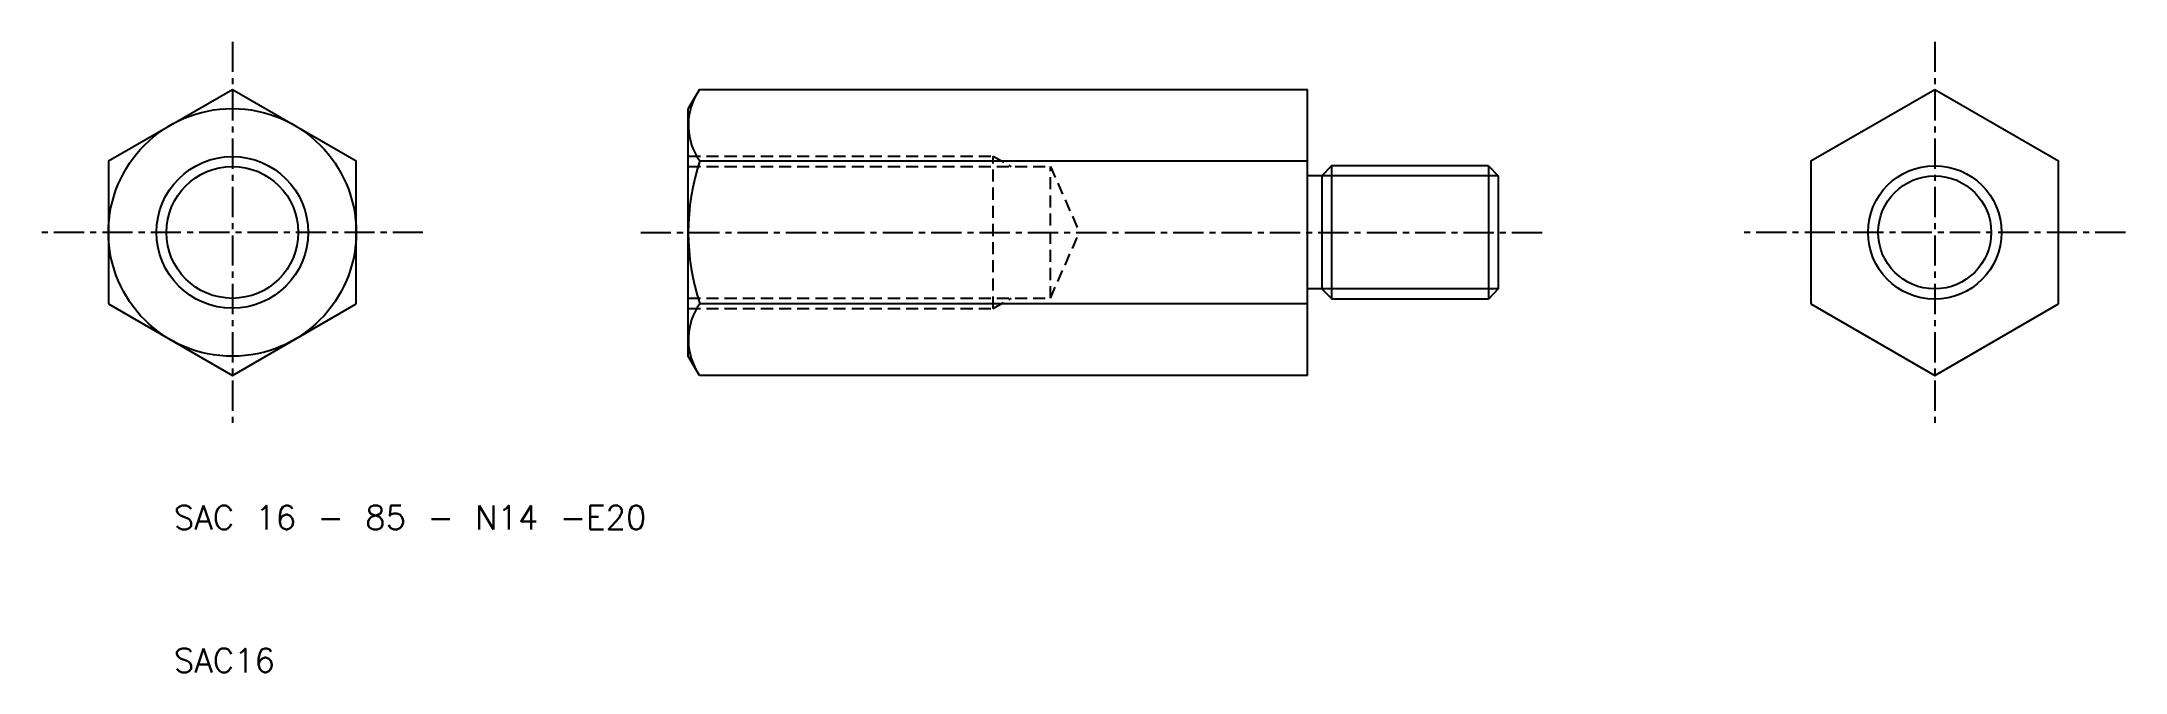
# Model space of a CAD drawing. Extents: x 50 to 268, y 48 to 114.
import ezdxf

# ---------------------------------------------------------------- set-up
doc = ezdxf.new("R2010")
doc.units = 0
doc.header["$LTSCALE"] = 0.1
doc.linetypes.add('CENTER', pattern=[50.8, 31.75, -6.35, 6.35, -6.35])
doc.linetypes.add('DASHED', pattern=[19.05, 12.7, -6.35])
doc.layers.get('0').update_dxf_attribs({"linetype": 'CONTINUOUS'})
doc.layers.add('CENTER', color=1, linetype='CONTINUOUS')
doc.styles.get("Standard").update_dxf_attribs({"font": 'txt.shx', "bigfont": 'bigfont.shx'})

msp = doc.modelspace()

# ---------------------------------------------------------------- linework, layer by layer
at = {"linetype": 'CONTINUOUS'}
for p, q in [((56.8, 101.2), (69.8, 108.7)), ((69.8, 108.7), (82.8, 101.2)), ((118.82, 108.7), (117.66, 106.69)), ((118.82, 108.7), (182.66, 108.7)), ((235.48, 101.2), (248.48, 108.7)), ((248.48, 108.7), (261.48, 101.2)), ((117.66, 80.69), (117.66, 106.69)), ((56.8, 101.2), (56.8, 86.19)), ((82.8, 86.19), (82.8, 101.2)), ((118.85, 101.2), (182.66, 101.2)), ((235.48, 101.2), (235.48, 86.19)), ((261.48, 86.19), (261.48, 101.2)), ((56.8, 86.19), (69.8, 78.68)), ((69.8, 78.68), (82.8, 86.19)), ((182.66, 86.19), (118.85, 86.19)), ((235.48, 86.19), (248.48, 78.68)), ((248.48, 78.68), (261.48, 86.19)), ((118.82, 78.68), (117.66, 80.69)), ((182.66, 78.68), (118.82, 78.68))]:
    msp.add_line(p, q, dxfattribs=at)
for p, q in [((182.66, 78.68), (182.66, 108.7)), ((60.05, 103.08), (60.05, 103.08)), ((63.3, 104.95), (63.3, 104.95)), ((238.73, 103.08), (238.73, 103.08)), ((241.97, 104.95), (241.97, 104.95)), ((185.16, 100.69), (184.16, 99.62)), ((185.16, 100.69), (185.16, 86.69)), ((201.66, 100.69), (185.16, 100.69)), ((201.66, 100.69), (201.66, 86.69)), ((201.66, 100.69), (202.66, 99.62)), ((184.16, 99.62), (182.66, 99.62)), ((184.16, 99.62), (184.16, 87.77)), ((202.66, 99.62), (202.66, 87.77)), ((184.16, 87.77), (182.66, 87.77)), ((184.16, 87.77), (185.16, 86.77)), ((202.66, 87.77), (201.66, 86.69)), ((201.66, 86.69), (185.16, 86.69))]:
    msp.add_line(p, q)
at = {"color": 3, "linetype": 'DASHED'}
for p, q in [((117.66, 101.69), (149.66, 101.69)), ((117.66, 100.61), (155.66, 100.61)), ((149.66, 85.69), (149.66, 101.69)), ((149.66, 101.69), (151.53, 100.61)), ((155.66, 86.78), (155.66, 100.61)), ((155.66, 100.61), (158.71, 93.69)), ((155.66, 86.78), (158.71, 93.69)), ((117.66, 86.78), (155.66, 86.78)), ((117.66, 85.69), (149.66, 85.69)), ((149.66, 85.69), (151.53, 86.78))]:
    msp.add_line(p, q, dxfattribs=at)
at = {"color": 3}
for p, q in [((202.66, 99.62), (184.16, 99.62)), ((202.66, 87.77), (184.16, 87.77))]:
    msp.add_line(p, q, dxfattribs=at)
at = {"linetype": 'CONTINUOUS'}
msp.add_circle((69.8, 93.69), 13, dxfattribs=at)
at = {"color": 3, "linetype": 'CONTINUOUS'}
msp.add_circle((69.8, 93.69), 7.96, dxfattribs=at)
for centre, radius in [((69.8, 93.69), 6.92), ((248.48, 93.69), 7)]:
    msp.add_circle(centre, radius)
at = {"color": 3}
msp.add_circle((248.48, 93.69), 5.93, dxfattribs=at)
at = {"linetype": 'CONTINUOUS'}
for centre, radius, start, end in [((124.16, 104.95), 6.5, 150, 215.2644), ((141.87, 93.69), 24.21, 161.9403, 198.0597), ((124.16, 82.44), 6.5, 144.7356, 210)]:
    msp.add_arc(centre, radius, start, end, dxfattribs=at)
at = {"layer": 'CENTER', "linetype": 'CENTER'}
for p, q in [((69.8, 113.7), (69.8, 73.68)), ((248.48, 113.7), (248.48, 73.68)), ((89.81, 93.69), (49.79, 93.69)), ((112.66, 93.69), (207.66, 93.69)), ((268.49, 93.69), (228.46, 93.69))]:
    msp.add_line(p, q, dxfattribs=at)

# ---------------------------------------------------------------- texts
for s, p in [('SAC 16 - 85 - N14 -E20', (63.67, 62.52)), ('SAC16', (63.67, 47.52))]:
    msp.add_text(s, height=2.5).set_placement(p)

doc.saveas('drawing.dxf')
